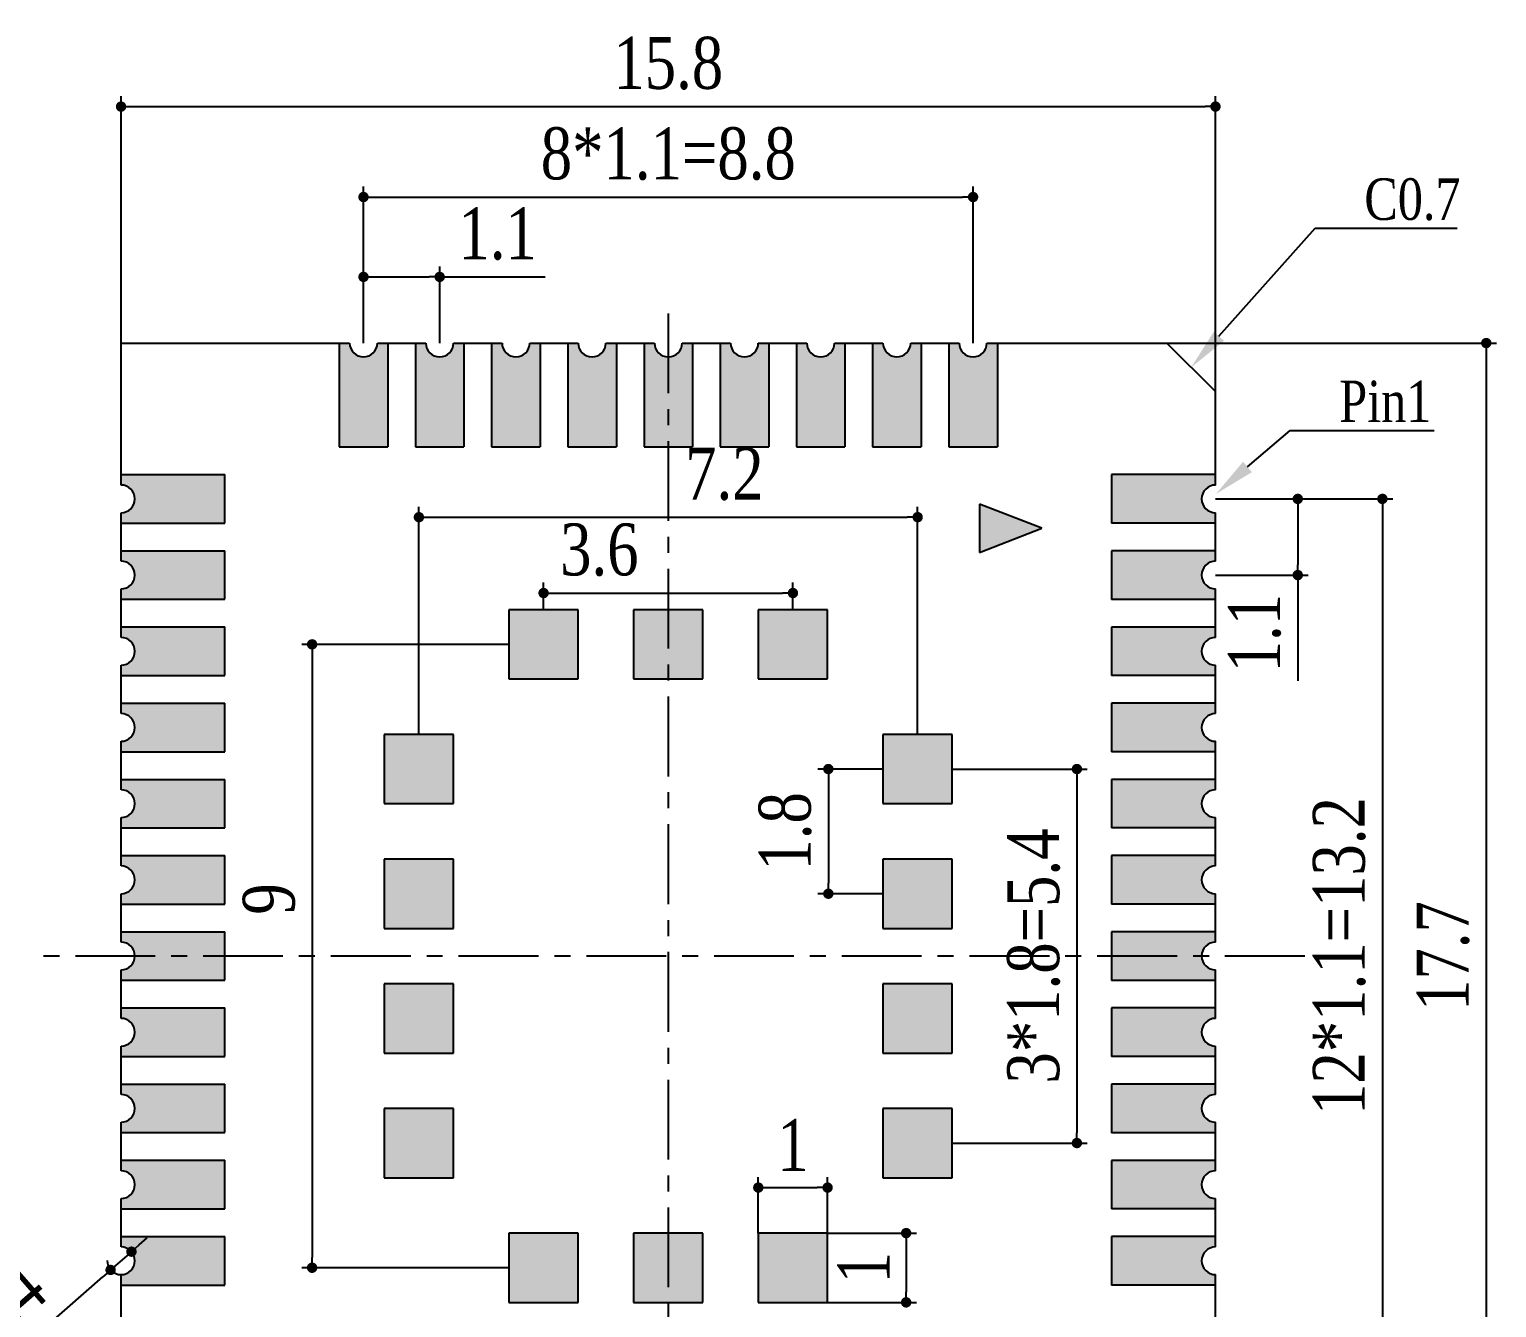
# Model space of a CAD drawing. Header units: millimetres. Extents: x 15104 to 15171.4, y 2481.1 to 2513.7.
# Drawn here: x 15150.17 to 15171.35, y 2495.2 to 2513.65 of the extents above; entities that cross this region are included whole.
import ezdxf
from ezdxf import colors
from ezdxf.entities.mleader import LeaderData, LeaderLine
from ezdxf.math import Vec2, Vec3

# ---------------------------------------------------------------- set-up
doc = ezdxf.new("R2010")
doc.units = ezdxf.units.MM
doc.header["$LTSCALE"] = 30.734
doc.header["$PDMODE"] = 3
doc.header["$PDSIZE"] = 8
doc.linetypes.add('CENTER', pattern=[0.6, 0.375, -0.075, 0.075, -0.075])
doc.layers.get('0').update_dxf_attribs({"linetype": 'CONTINUOUS'})
doc.layers.get('Defpoints').update_dxf_attribs({"linetype": 'CONTINUOUS'})
for name, color, linetype in [('01 实线', 7, 'CONTINUOUS'), ('03 标注', 3, 'CONTINUOUS'), ('04 \\M+2A4E5\\M+2A672', 1, 'CONTINUOUS'), ('05 中心线', 50, 'CENTER')]:
    doc.layers.add(name, color=color, linetype=linetype)
doc.styles.add('Font_1_Times New Roman', font='times.ttf', dxfattribs={"width": 0.8})
doc.dimstyles.new('Dim._2_spot_mini', dxfattribs={"dimscale": 0.3, "dimtxt": 2.5, "dimasz": 0.5, "dimexe": 0.5, "dimexo": 0, "dimgap": 0.8, "dimtad": 1, "dimdec": 3, "dimzin": 9, "dimdsep": 46, "dimtxsty": 'Font_1_Times New Roman', "dimblk": 'DOT', "dimcen": 0.1, "dimclrd": 256, "dimclre": 256, "dimclrt": 256, "dimadec": 0, "dimazin": 0, "dimtp": 0.1, "dimtm": 0.1, "dimtfac": 1, "dimtdec": 3, "dimtmove": 0, "dimatfit": 3, "dimfxl": 0, "dimtolj": 1, "dimlwd": -1, "dimlwe": -1, "dimarcsym": 0})

# ---------------------------------------------------------------- blocks, each defined once
blk = doc.blocks.new('_Dot')
at = {"color": 0, "linetype": 'ByBlock', "lineweight": -2}
blk.add_line((-0.5, 0), (-1, 0), dxfattribs=at)
at = {"color": 0, "linetype": 'ByBlock', "const_width": 0.5}
blk.add_lwpolyline([(-0.25, 0, 1), (0.25, 0, 1)], format="xyb", close=True, dxfattribs=at)
blk = doc.blocks.new('*D90')
at = {"layer": '01 实线', "ltscale": 0.05, "transparency": 16777216}
for p, q in [((15151.491, 2509.124), (15151.491, 2512.688)), ((15167.291, 2508.424), (15167.291, 2512.688)), ((15151.641, 2512.538), (15167.141, 2512.538))]:
    blk.add_line(p, q, dxfattribs=at)
at = {"layer": 'Defpoints', "color": 0, "ltscale": 0.05, "transparency": 16777216}
for p in [(15167.291, 2512.538), (15151.491, 2509.124), (15167.291, 2508.424)]:
    blk.add_point(p, dxfattribs=at)
at = {"layer": '01 实线', "ltscale": 0.05, "transparency": 16777216, "xscale": 0.15, "yscale": 0.15, "zscale": 0.15, "rotation": 180}
blk.add_blockref('_Dot', (15151.491, 2512.538), dxfattribs=at)
at = {"layer": '01 实线', "ltscale": 0.05, "transparency": 16777216, "xscale": 0.15, "yscale": 0.15, "zscale": 0.15}
blk.add_blockref('_Dot', (15167.291, 2512.538), dxfattribs=at)
at = {"layer": '01 实线', "ltscale": 0.05, "transparency": 16777216, "insert": (15159.391, 2513.161), "char_height": 0.75, "attachment_point": 5, "style": 'Font_1_Times New Roman'}
blk.add_mtext('\\A1;15.8', dxfattribs=at)
blk = doc.blocks.new('*D91')
at = {"layer": '01 实线', "ltscale": 0.05, "transparency": 16777216}
for p, q in [((15154.991, 2509.124), (15154.991, 2511.382)), ((15163.791, 2509.124), (15163.791, 2511.382)), ((15155.141, 2511.232), (15163.641, 2511.232))]:
    blk.add_line(p, q, dxfattribs=at)
at = {"layer": 'Defpoints', "color": 0, "ltscale": 0.05, "transparency": 16777216}
for p in [(15163.791, 2511.232), (15154.991, 2509.124), (15163.791, 2509.124)]:
    blk.add_point(p, dxfattribs=at)
at = {"layer": '01 实线', "ltscale": 0.05, "transparency": 16777216, "xscale": 0.15, "yscale": 0.15, "zscale": 0.15, "rotation": 180}
blk.add_blockref('_Dot', (15154.991, 2511.232), dxfattribs=at)
at = {"layer": '01 实线', "ltscale": 0.05, "transparency": 16777216, "xscale": 0.15, "yscale": 0.15, "zscale": 0.15}
blk.add_blockref('_Dot', (15163.791, 2511.232), dxfattribs=at)
at = {"layer": '01 实线', "ltscale": 0.05, "transparency": 16777216, "insert": (15159.391, 2511.854), "char_height": 0.75, "attachment_point": 5, "style": 'Font_1_Times New Roman'}
blk.add_mtext('\\A1;8*1.1=8.8', dxfattribs=at)
blk = doc.blocks.new('*D92')
at = {"layer": '01 实线', "ltscale": 0.05, "transparency": 16777216}
for p, q in [((15154.991, 2509.124), (15154.991, 2510.229)), ((15155.141, 2510.079), (15155.941, 2510.079)), ((15156.091, 2509.124), (15156.091, 2510.229)), ((15156.091, 2510.079), (15157.616, 2510.079))]:
    blk.add_line(p, q, dxfattribs=at)
at = {"layer": 'Defpoints', "color": 0, "ltscale": 0.05, "transparency": 16777216}
for p in [(15156.091, 2510.079), (15154.991, 2509.124), (15156.091, 2509.124)]:
    blk.add_point(p, dxfattribs=at)
at = {"layer": '01 实线', "ltscale": 0.05, "transparency": 16777216, "xscale": 0.15, "yscale": 0.15, "zscale": 0.15, "rotation": 180}
blk.add_blockref('_Dot', (15154.991, 2510.079), dxfattribs=at)
at = {"layer": '01 实线', "ltscale": 0.05, "transparency": 16777216, "xscale": 0.15, "yscale": 0.15, "zscale": 0.15}
blk.add_blockref('_Dot', (15156.091, 2510.079), dxfattribs=at)
at = {"layer": '01 实线', "ltscale": 0.05, "transparency": 16777216, "insert": (15156.928, 2510.701), "char_height": 0.75, "attachment_point": 5, "style": 'Font_1_Times New Roman'}
blk.add_mtext('\\A1;1.1', dxfattribs=at)
blk = doc.blocks.new('*D93')
at = {"layer": '01 实线', "ltscale": 0.05, "transparency": 16777216}
for p, q in [((15166.591, 2509.124), (15171.35, 2509.124)), ((15171.2, 2508.974), (15171.2, 2491.574)), ((15167.291, 2491.424), (15171.35, 2491.424))]:
    blk.add_line(p, q, dxfattribs=at)
at = {"layer": 'Defpoints', "color": 0, "ltscale": 0.05, "transparency": 16777216}
for p in [(15166.591, 2509.124), (15167.291, 2491.424), (15171.2, 2491.424)]:
    blk.add_point(p, dxfattribs=at)
at = {"layer": '01 实线', "ltscale": 0.05, "transparency": 16777216, "xscale": 0.15, "yscale": 0.15, "zscale": 0.15}
for p, rotation in [((15171.2, 2509.124), 90), ((15171.2, 2491.424), 270)]:
    blk.add_blockref('_Dot', p, dxfattribs=dict(at, rotation=rotation))
at = {"layer": '01 实线', "ltscale": 0.05, "transparency": 16777216, "insert": (15170.578, 2500.274), "char_height": 0.75, "attachment_point": 5, "rotation": 90, "style": 'Font_1_Times New Roman'}
blk.add_mtext('\\A1;17.7', dxfattribs=at)
blk = doc.blocks.new('*D94')
at = {"layer": '01 实线', "ltscale": 0.05, "transparency": 16777216}
for p, q in [((15167.291, 2506.874), (15169.851, 2506.874)), ((15169.701, 2506.724), (15169.701, 2493.824)), ((15167.291, 2493.674), (15169.851, 2493.674))]:
    blk.add_line(p, q, dxfattribs=at)
at = {"layer": 'Defpoints', "color": 0, "ltscale": 0.05, "transparency": 16777216}
for p in [(15167.291, 2506.874), (15167.291, 2493.674), (15169.701, 2493.674)]:
    blk.add_point(p, dxfattribs=at)
at = {"layer": '01 实线', "ltscale": 0.05, "transparency": 16777216, "xscale": 0.15, "yscale": 0.15, "zscale": 0.15}
for p, rotation in [((15169.701, 2506.874), 90), ((15169.701, 2493.674), 270)]:
    blk.add_blockref('_Dot', p, dxfattribs=dict(at, rotation=rotation))
at = {"layer": '01 实线', "ltscale": 0.05, "transparency": 16777216, "insert": (15169.079, 2500.274), "char_height": 0.75, "attachment_point": 5, "rotation": 90, "style": 'Font_1_Times New Roman'}
blk.add_mtext('\\A1;12*1.1=13.2', dxfattribs=at)
blk = doc.blocks.new('*D95')
at = {"layer": '01 实线', "ltscale": 0.05, "transparency": 16777216}
for p, q in [((15167.291, 2506.874), (15168.629, 2506.874)), ((15168.479, 2506.724), (15168.479, 2505.924)), ((15167.291, 2505.774), (15168.629, 2505.774)), ((15168.479, 2505.774), (15168.479, 2504.249))]:
    blk.add_line(p, q, dxfattribs=at)
at = {"layer": 'Defpoints', "color": 0, "ltscale": 0.05, "transparency": 16777216}
for p in [(15167.291, 2506.874), (15167.291, 2505.774), (15168.479, 2505.774)]:
    blk.add_point(p, dxfattribs=at)
at = {"layer": '01 实线', "ltscale": 0.05, "transparency": 16777216, "xscale": 0.15, "yscale": 0.15, "zscale": 0.15}
for p, rotation in [((15168.479, 2506.874), 90), ((15168.479, 2505.774), 270)]:
    blk.add_blockref('_Dot', p, dxfattribs=dict(at, rotation=rotation))
at = {"layer": '01 实线', "ltscale": 0.05, "transparency": 16777216, "insert": (15167.857, 2504.936), "char_height": 0.75, "attachment_point": 5, "rotation": 90, "style": 'Font_1_Times New Roman'}
blk.add_mtext('\\A1;1.1', dxfattribs=at)
blk = doc.blocks.new('*D96')
at = {"layer": '01 实线', "ltscale": 0.05, "transparency": 16777216}
for p, q in [((15155.791, 2503.474), (15155.791, 2506.76)), ((15162.991, 2503.474), (15162.991, 2506.76)), ((15155.941, 2506.61), (15162.841, 2506.61))]:
    blk.add_line(p, q, dxfattribs=at)
at = {"layer": 'Defpoints', "color": 0, "ltscale": 0.05, "transparency": 16777216}
for p in [(15162.991, 2506.61), (15155.791, 2503.474), (15162.991, 2503.474)]:
    blk.add_point(p, dxfattribs=at)
at = {"layer": '01 实线', "ltscale": 0.05, "transparency": 16777216, "xscale": 0.15, "yscale": 0.15, "zscale": 0.15, "rotation": 180}
blk.add_blockref('_Dot', (15155.791, 2506.61), dxfattribs=at)
at = {"layer": '01 实线', "ltscale": 0.05, "transparency": 16777216, "xscale": 0.15, "yscale": 0.15, "zscale": 0.15}
blk.add_blockref('_Dot', (15162.991, 2506.61), dxfattribs=at)
at = {"layer": '01 实线', "ltscale": 0.05, "transparency": 16777216, "insert": (15160.201, 2507.232), "char_height": 0.75, "attachment_point": 5, "style": 'Font_1_Times New Roman'}
blk.add_mtext('\\A1;7.2', dxfattribs=at)
blk = doc.blocks.new('*D97')
at = {"layer": '01 实线', "ltscale": 0.05, "transparency": 16777216}
for p, q in [((15157.591, 2505.274), (15157.591, 2505.665)), ((15161.191, 2505.274), (15161.191, 2505.665)), ((15157.741, 2505.515), (15161.041, 2505.515))]:
    blk.add_line(p, q, dxfattribs=at)
at = {"layer": 'Defpoints', "color": 0, "ltscale": 0.05, "transparency": 16777216}
for p in [(15161.191, 2505.515), (15157.591, 2505.274), (15161.191, 2505.274)]:
    blk.add_point(p, dxfattribs=at)
at = {"layer": '01 实线', "ltscale": 0.05, "transparency": 16777216, "xscale": 0.15, "yscale": 0.15, "zscale": 0.15, "rotation": 180}
blk.add_blockref('_Dot', (15157.591, 2505.515), dxfattribs=at)
at = {"layer": '01 实线', "ltscale": 0.05, "transparency": 16777216, "xscale": 0.15, "yscale": 0.15, "zscale": 0.15}
blk.add_blockref('_Dot', (15161.191, 2505.515), dxfattribs=at)
at = {"layer": '01 实线', "ltscale": 0.05, "transparency": 16777216, "insert": (15158.396, 2506.137), "char_height": 0.75, "attachment_point": 5, "style": 'Font_1_Times New Roman'}
blk.add_mtext('\\A1;3.6', dxfattribs=at)
blk = doc.blocks.new('*D98')
at = {"layer": '01 实线', "ltscale": 0.05, "transparency": 16777216}
for p, q in [((15157.091, 2504.774), (15154.099, 2504.774)), ((15154.249, 2504.624), (15154.249, 2495.924)), ((15157.091, 2495.774), (15154.099, 2495.774))]:
    blk.add_line(p, q, dxfattribs=at)
at = {"layer": 'Defpoints', "color": 0, "ltscale": 0.05, "transparency": 16777216}
for p in [(15157.091, 2504.774), (15154.249, 2495.774), (15157.091, 2495.774)]:
    blk.add_point(p, dxfattribs=at)
at = {"layer": '01 实线', "ltscale": 0.05, "transparency": 16777216, "xscale": 0.15, "yscale": 0.15, "zscale": 0.15}
for p, rotation in [((15154.249, 2504.774), 90), ((15154.249, 2495.774), 270)]:
    blk.add_blockref('_Dot', p, dxfattribs=dict(at, rotation=rotation))
at = {"layer": '01 实线', "ltscale": 0.05, "transparency": 16777216, "insert": (15153.627, 2501.098), "char_height": 0.75, "attachment_point": 5, "rotation": 90, "style": 'Font_1_Times New Roman'}
blk.add_mtext('\\A1;9', dxfattribs=at)
blk = doc.blocks.new('*D99')
at = {"layer": '01 实线', "ltscale": 0.05, "transparency": 16777216}
for p, q in [((15163.491, 2502.974), (15165.44, 2502.974)), ((15165.29, 2502.824), (15165.29, 2497.724)), ((15163.491, 2497.574), (15165.44, 2497.574))]:
    blk.add_line(p, q, dxfattribs=at)
at = {"layer": 'Defpoints', "color": 0, "ltscale": 0.05, "transparency": 16777216}
for p in [(15163.491, 2502.974), (15163.491, 2497.574), (15165.29, 2497.574)]:
    blk.add_point(p, dxfattribs=at)
at = {"layer": '01 实线', "ltscale": 0.05, "transparency": 16777216, "xscale": 0.15, "yscale": 0.15, "zscale": 0.15}
for p, rotation in [((15165.29, 2502.974), 90), ((15165.29, 2497.574), 270)]:
    blk.add_blockref('_Dot', p, dxfattribs=dict(at, rotation=rotation))
at = {"layer": '01 实线', "ltscale": 0.05, "transparency": 16777216, "insert": (15164.667, 2500.274), "char_height": 0.75, "attachment_point": 5, "rotation": 90, "style": 'Font_1_Times New Roman'}
blk.add_mtext('\\A1;3*1.8=5.4', dxfattribs=at)
blk = doc.blocks.new('*D100')
at = {"layer": '01 实线', "ltscale": 0.05, "transparency": 16777216}
for p, q in [((15162.491, 2502.974), (15161.552, 2502.974)), ((15161.702, 2502.824), (15161.702, 2501.324)), ((15162.491, 2501.174), (15161.552, 2501.174))]:
    blk.add_line(p, q, dxfattribs=at)
at = {"layer": 'Defpoints', "color": 0, "ltscale": 0.05, "transparency": 16777216}
for p in [(15162.491, 2502.974), (15161.702, 2501.174), (15162.491, 2501.174)]:
    blk.add_point(p, dxfattribs=at)
at = {"layer": '01 实线', "ltscale": 0.05, "transparency": 16777216, "xscale": 0.15, "yscale": 0.15, "zscale": 0.15}
for p, rotation in [((15161.702, 2502.974), 90), ((15161.702, 2501.174), 270)]:
    blk.add_blockref('_Dot', p, dxfattribs=dict(at, rotation=rotation))
at = {"layer": '01 实线', "ltscale": 0.05, "transparency": 16777216, "insert": (15161.08, 2502.074), "char_height": 0.75, "attachment_point": 5, "rotation": 90, "style": 'Font_1_Times New Roman'}
blk.add_mtext('\\A1;1.8', dxfattribs=at)
blk = doc.blocks.new('*D101')
at = {"layer": '01 实线', "ltscale": 0.05, "transparency": 16777216}
for p, q in [((15161.691, 2496.274), (15162.975, 2496.274)), ((15162.825, 2496.124), (15162.825, 2495.424)), ((15161.691, 2495.274), (15162.975, 2495.274))]:
    blk.add_line(p, q, dxfattribs=at)
at = {"layer": 'Defpoints', "color": 0, "ltscale": 0.05, "transparency": 16777216}
for p in [(15161.691, 2496.274), (15161.691, 2495.274), (15162.825, 2495.274)]:
    blk.add_point(p, dxfattribs=at)
at = {"layer": '01 实线', "ltscale": 0.05, "transparency": 16777216, "xscale": 0.15, "yscale": 0.15, "zscale": 0.15}
for p, rotation in [((15162.825, 2496.274), 90), ((15162.825, 2495.274), 270)]:
    blk.add_blockref('_Dot', p, dxfattribs=dict(at, rotation=rotation))
at = {"layer": '01 实线', "ltscale": 0.05, "transparency": 16777216, "insert": (15162.21, 2495.774), "char_height": 0.75, "attachment_point": 5, "rotation": 90, "style": 'Font_1_Times New Roman'}
blk.add_mtext('\\A1;1', dxfattribs=at)
blk = doc.blocks.new('*D102')
at = {"layer": '01 实线', "ltscale": 0.05, "transparency": 16777216}
for p, q in [((15160.691, 2496.274), (15160.691, 2497.081)), ((15160.841, 2496.931), (15161.541, 2496.931)), ((15161.691, 2496.274), (15161.691, 2497.081))]:
    blk.add_line(p, q, dxfattribs=at)
at = {"layer": 'Defpoints', "color": 0, "ltscale": 0.05, "transparency": 16777216}
for p in [(15161.691, 2496.931), (15160.691, 2496.274), (15161.691, 2496.274)]:
    blk.add_point(p, dxfattribs=at)
at = {"layer": '01 实线', "ltscale": 0.05, "transparency": 16777216, "xscale": 0.15, "yscale": 0.15, "zscale": 0.15, "rotation": 180}
blk.add_blockref('_Dot', (15160.691, 2496.931), dxfattribs=at)
at = {"layer": '01 实线', "ltscale": 0.05, "transparency": 16777216, "xscale": 0.15, "yscale": 0.15, "zscale": 0.15}
blk.add_blockref('_Dot', (15161.691, 2496.931), dxfattribs=at)
at = {"layer": '01 实线', "ltscale": 0.05, "transparency": 16777216, "insert": (15161.191, 2497.546), "char_height": 0.75, "attachment_point": 5, "style": 'Font_1_Times New Roman'}
blk.add_mtext('\\A1;1', dxfattribs=at)
blk = doc.blocks.new('*D89')
at = {"layer": '01 实线', "ltscale": 0.05, "transparency": 16777216}
for p, q in [((15151.754, 2496.105), (15151.867, 2496.204)), ((15151.641, 2496.006), (15151.34, 2495.742)), ((15149.176, 2493.845), (15151.228, 2495.643))]:
    blk.add_line(p, q, dxfattribs=at)
blk.add_arc((15151.491, 2495.874), 0.2, 178.2646, 270, dxfattribs=at)
at = {"layer": 'Defpoints', "color": 0, "ltscale": 0.05, "transparency": 16777216}
for p in [(15151.641, 2496.006), (15151.34, 2495.742)]:
    blk.add_point(p, dxfattribs=at)
at = {"layer": '01 实线', "ltscale": 0.05, "transparency": 16777216, "xscale": 0.15, "yscale": 0.15, "zscale": 0.15}
for p, rotation in [((15151.641, 2496.006), 221.2364031301849), ((15151.34, 2495.742), 41.23640313018496)]:
    blk.add_blockref('_Dot', p, dxfattribs=dict(at, rotation=rotation))
at = {"layer": '01 实线', "ltscale": 0.05, "transparency": 16777216, "insert": (15149.574, 2495.033), "char_height": 0.75, "attachment_point": 5, "rotation": 41.2364, "style": 'Font_1_Times New Roman'}
blk.add_mtext('\\A1;∅0.4', dxfattribs=at)

msp = doc.modelspace()

# ---------------------------------------------------------------- hatches: boundary and pattern name
at = {"layer": '03 标注', "ltscale": 0.05}
h = msp.add_hatch(color=0, dxfattribs=at)
h.dxf.hatch_style = 1
h.paths.add_polyline_path([(15155.3418, 2507.6241), (15155.3418, 2509.1241), (15155.1908, 2509.1241, -1), (15154.7908, 2509.1241), (15154.6408, 2509.1241), (15154.6408, 2507.6241)])
h = msp.add_hatch(color=0, dxfattribs=at)
h.dxf.hatch_style = 1
h.paths.add_polyline_path([(15156.4418, 2509.1241), (15156.2908, 2509.1241, -1), (15155.8908, 2509.1241), (15155.7408, 2509.1241), (15155.7408, 2507.6241), (15156.4418, 2507.6241)])
h = msp.add_hatch(color=0, dxfattribs=at)
h.dxf.hatch_style = 1
h.paths.add_polyline_path([(15157.5418, 2509.1241), (15157.3908, 2509.1241, -1), (15156.9908, 2509.1241), (15156.8408, 2509.1241), (15156.8408, 2507.6241), (15157.5418, 2507.6241)])
h = msp.add_hatch(color=0, dxfattribs=at)
h.dxf.hatch_style = 1
h.paths.add_polyline_path([(15158.6418, 2509.1241), (15158.4908, 2509.1241, -1), (15158.0908, 2509.1241), (15157.9408, 2509.1241), (15157.9408, 2507.6241), (15158.6418, 2507.6241)])
h = msp.add_hatch(color=0, dxfattribs=at)
h.dxf.hatch_style = 1
h.paths.add_polyline_path([(15159.7418, 2509.1241), (15159.5908, 2509.1241, -1), (15159.1908, 2509.1241), (15159.0408, 2509.1241), (15159.0408, 2507.6241), (15159.7418, 2507.6241)])
h = msp.add_hatch(color=0, dxfattribs=at)
h.dxf.hatch_style = 1
h.paths.add_polyline_path([(15160.8418, 2509.1241), (15160.6908, 2509.1241, -1), (15160.2908, 2509.1241), (15160.1408, 2509.1241), (15160.1408, 2507.6241), (15160.8418, 2507.6241)])
h = msp.add_hatch(color=0, dxfattribs=at)
h.dxf.hatch_style = 1
h.paths.add_polyline_path([(15161.9418, 2509.1241), (15161.7908, 2509.1241, -1), (15161.3908, 2509.1241), (15161.2408, 2509.1241), (15161.2408, 2507.6241), (15161.9418, 2507.6241)])
h = msp.add_hatch(color=0, dxfattribs=at)
h.dxf.hatch_style = 1
h.paths.add_polyline_path([(15163.0418, 2509.1241), (15162.8908, 2509.1241, -1), (15162.4908, 2509.1241), (15162.3408, 2509.1241), (15162.3408, 2507.6241), (15163.0418, 2507.6241)])
h = msp.add_hatch(color=0, dxfattribs=at)
h.dxf.hatch_style = 1
h.paths.add_polyline_path([(15164.1418, 2509.1241), (15163.9908, 2509.1241, -1), (15163.5908, 2509.1241), (15163.4408, 2509.1241), (15163.4408, 2507.6241), (15164.1418, 2507.6241)])
h = msp.add_hatch(color=0, dxfattribs=at)
h.dxf.hatch_style = 1
h.paths.add_polyline_path([(15152.9908, 2507.2251), (15151.4908, 2507.2251), (15151.4908, 2507.0741, -1), (15151.4908, 2506.6741), (15151.4908, 2506.5241), (15152.9908, 2506.5241)])
h = msp.add_hatch(color=0, dxfattribs=at)
h.dxf.hatch_style = 1
h.paths.add_polyline_path([(15167.2908, 2507.0741), (15167.2908, 2507.2241), (15165.7908, 2507.2241), (15165.7908, 2506.5231), (15167.2908, 2506.5231), (15167.2908, 2506.6741, -1)])
h = msp.add_hatch(color=0, dxfattribs=at)
h.dxf.hatch_style = 1
h.paths.add_polyline_path([(15163.8841, 2506.7991), (15163.8841, 2506.0991), (15164.7841, 2506.4491)])
h = msp.add_hatch(color=0, dxfattribs=at)
h.dxf.hatch_style = 1
h.paths.add_polyline_path([(15152.9908, 2506.1251), (15151.4908, 2506.1251), (15151.4908, 2505.9741, -1), (15151.4908, 2505.5741), (15151.4908, 2505.4241), (15152.9908, 2505.4241)])
h = msp.add_hatch(color=0, dxfattribs=at)
h.dxf.hatch_style = 1
h.paths.add_polyline_path([(15167.2908, 2505.9741), (15167.2908, 2506.1241), (15165.7908, 2506.1241), (15165.7908, 2505.4231), (15167.2908, 2505.4231), (15167.2908, 2505.5741, -1)])
h = msp.add_hatch(color=0, dxfattribs=at)
h.dxf.hatch_style = 1
h.paths.add_polyline_path([(15158.0908, 2504.2741), (15158.0908, 2505.2741), (15157.0908, 2505.2741), (15157.0908, 2504.2741)])
h.paths.add_polyline_path([(15159.8908, 2505.2741), (15158.8908, 2505.2741), (15158.8908, 2504.2741), (15159.8908, 2504.2741)])
h.paths.add_polyline_path([(15161.6908, 2505.2741), (15160.6908, 2505.2741), (15160.6908, 2504.2741), (15161.6908, 2504.2741)])
h.paths.add_polyline_path([(15163.4908, 2503.4741), (15162.4908, 2503.4741), (15162.4908, 2502.4741), (15163.4908, 2502.4741)])
h.paths.add_polyline_path([(15163.4908, 2501.6741), (15162.4908, 2501.6741), (15162.4908, 2500.6741), (15163.4908, 2500.6741)])
h.paths.add_polyline_path([(15163.4908, 2499.8741), (15162.4908, 2499.8741), (15162.4908, 2498.8741), (15163.4908, 2498.8741)])
h.paths.add_polyline_path([(15163.4908, 2498.0741), (15162.4908, 2498.0741), (15162.4908, 2497.0741), (15163.4908, 2497.0741)])
h.paths.add_polyline_path([(15161.6908, 2496.2741), (15160.6908, 2496.2741), (15160.6908, 2495.2741), (15161.6908, 2495.2741)])
h.paths.add_polyline_path([(15158.8908, 2495.2741), (15159.8908, 2495.2741), (15159.8908, 2496.2741), (15158.8908, 2496.2741)])
h.paths.add_polyline_path([(15157.0908, 2495.2741), (15158.0908, 2495.2741), (15158.0908, 2496.2741), (15157.0908, 2496.2741)])
h.paths.add_polyline_path([(15156.2908, 2498.0741), (15155.2908, 2498.0741), (15155.2908, 2497.0741), (15156.2908, 2497.0741)])
h.paths.add_polyline_path([(15155.2908, 2499.8741), (15155.2908, 2498.8741), (15156.2908, 2498.8741), (15156.2908, 2499.8741)])
h.paths.add_polyline_path([(15156.2908, 2500.6741), (15156.2908, 2501.6741), (15155.2908, 2501.6741), (15155.2908, 2500.6741)])
h.paths.add_polyline_path([(15156.2908, 2503.4741), (15155.2908, 2503.4741), (15155.2908, 2502.4741), (15156.2908, 2502.4741)])
h = msp.add_hatch(color=0, dxfattribs=at)
h.dxf.hatch_style = 1
h.paths.add_polyline_path([(15152.9908, 2505.0251), (15151.4908, 2505.0251), (15151.4908, 2504.8741, -1), (15151.4908, 2504.4741), (15151.4908, 2504.3241), (15152.9908, 2504.3241)])
h = msp.add_hatch(color=0, dxfattribs=at)
h.dxf.hatch_style = 1
h.paths.add_polyline_path([(15167.2908, 2504.8741), (15167.2908, 2505.0241), (15165.7908, 2505.0241), (15165.7908, 2504.3231), (15167.2908, 2504.3231), (15167.2908, 2504.4741, -1)])
h = msp.add_hatch(color=0, dxfattribs=at)
h.dxf.hatch_style = 1
h.paths.add_polyline_path([(15152.9908, 2503.9251), (15151.4908, 2503.9251), (15151.4908, 2503.7741, -1), (15151.4908, 2503.3741), (15151.4908, 2503.2241), (15152.9908, 2503.2241)])
h = msp.add_hatch(color=0, dxfattribs=at)
h.dxf.hatch_style = 1
h.paths.add_polyline_path([(15167.2908, 2503.7741), (15167.2908, 2503.9241), (15165.7908, 2503.9241), (15165.7908, 2503.2231), (15167.2908, 2503.2231), (15167.2908, 2503.3741, -1)])
h = msp.add_hatch(color=0, dxfattribs=at)
h.dxf.hatch_style = 1
h.paths.add_polyline_path([(15152.9908, 2502.8251), (15151.4908, 2502.8251), (15151.4908, 2502.6741, -1), (15151.4908, 2502.2741), (15151.4908, 2502.1241), (15152.9908, 2502.1241)])
h = msp.add_hatch(color=0, dxfattribs=at)
h.dxf.hatch_style = 1
h.paths.add_polyline_path([(15167.2908, 2502.6741), (15167.2908, 2502.8241), (15165.7908, 2502.8241), (15165.7908, 2502.1231), (15167.2908, 2502.1231), (15167.2908, 2502.2741, -1)])
h = msp.add_hatch(color=0, dxfattribs=at)
h.dxf.hatch_style = 1
h.paths.add_polyline_path([(15152.9908, 2501.7251), (15151.4908, 2501.7251), (15151.4908, 2501.5741, -1), (15151.4908, 2501.1741), (15151.4908, 2501.0241), (15152.9908, 2501.0241)])
h = msp.add_hatch(color=0, dxfattribs=at)
h.dxf.hatch_style = 1
h.paths.add_polyline_path([(15167.2908, 2501.5741), (15167.2908, 2501.7241), (15165.7908, 2501.7241), (15165.7908, 2501.0231), (15167.2908, 2501.0231), (15167.2908, 2501.1741, -1)])
h = msp.add_hatch(color=0, dxfattribs=at)
h.dxf.hatch_style = 1
h.paths.add_polyline_path([(15152.9908, 2500.6251), (15151.4908, 2500.6251), (15151.4908, 2500.4741, -1), (15151.4908, 2500.0741), (15151.4908, 2499.9241), (15152.9908, 2499.9241)])
h = msp.add_hatch(color=0, dxfattribs=at)
h.dxf.hatch_style = 1
h.paths.add_polyline_path([(15167.2908, 2500.4741), (15167.2908, 2500.6241), (15165.7908, 2500.6241), (15165.7908, 2499.9231), (15167.2908, 2499.9231), (15167.2908, 2500.0741, -1)])
h = msp.add_hatch(color=0, dxfattribs=at)
h.dxf.hatch_style = 1
h.paths.add_polyline_path([(15152.9908, 2499.5251), (15151.4908, 2499.5251), (15151.4908, 2499.3741, -1), (15151.4908, 2498.9741), (15151.4908, 2498.8241), (15152.9908, 2498.8241)])
h = msp.add_hatch(color=0, dxfattribs=at)
h.dxf.hatch_style = 1
h.paths.add_polyline_path([(15167.2908, 2499.3741), (15167.2908, 2499.5241), (15165.7908, 2499.5241), (15165.7908, 2498.8231), (15167.2908, 2498.8231), (15167.2908, 2498.9741, -1)])
h = msp.add_hatch(color=0, dxfattribs=at)
h.dxf.hatch_style = 1
h.paths.add_polyline_path([(15152.9908, 2498.4251), (15151.4908, 2498.4251), (15151.4908, 2498.2741, -1), (15151.4908, 2497.8741), (15151.4908, 2497.7241), (15152.9908, 2497.7241)])
h = msp.add_hatch(color=0, dxfattribs=at)
h.dxf.hatch_style = 1
h.paths.add_polyline_path([(15167.2908, 2498.2741), (15167.2908, 2498.4241), (15165.7908, 2498.4241), (15165.7908, 2497.7231), (15167.2908, 2497.7231), (15167.2908, 2497.8741, -1)])
h = msp.add_hatch(color=0, dxfattribs=at)
h.dxf.hatch_style = 1
h.paths.add_polyline_path([(15152.9908, 2497.3251), (15151.4908, 2497.3251), (15151.4908, 2497.1741, -1), (15151.4908, 2496.7741), (15151.4908, 2496.6241), (15152.9908, 2496.6241)])
h = msp.add_hatch(color=0, dxfattribs=at)
h.dxf.hatch_style = 1
h.paths.add_polyline_path([(15167.2908, 2497.1741), (15167.2908, 2497.3241), (15165.7908, 2497.3241), (15165.7908, 2496.6231), (15167.2908, 2496.6231), (15167.2908, 2496.7741, -1)])
h = msp.add_hatch(color=0, dxfattribs=at)
h.dxf.hatch_style = 1
h.paths.add_polyline_path([(15152.9908, 2496.2251), (15151.4908, 2496.2251), (15151.4908, 2496.0741, -1), (15151.4908, 2495.6741), (15151.4908, 2495.5241), (15152.9908, 2495.5241)])
h = msp.add_hatch(color=0, dxfattribs=at)
h.dxf.hatch_style = 1
h.paths.add_polyline_path([(15167.2908, 2496.0741), (15167.2908, 2496.2241), (15165.7908, 2496.2241), (15165.7908, 2495.5231), (15167.2908, 2495.5231), (15167.2908, 2495.6741, -1)])

# ---------------------------------------------------------------- linework, layer by layer
at = {"color": 7, "linetype": 'Continuous'}
for p, q in [((15151.4908, 2507.0741), (15151.4908, 2509.1241)), ((15151.4908, 2509.1241), (15154.7908, 2509.1241)), ((15154.6408, 2509.1241), (15154.6408, 2507.6241)), ((15155.1908, 2509.1241), (15155.8908, 2509.1241)), ((15155.3418, 2509.1241), (15155.3418, 2507.6241)), ((15155.7408, 2509.1241), (15155.7408, 2507.6241)), ((15156.2908, 2509.1241), (15156.9908, 2509.1241)), ((15156.4418, 2509.1241), (15156.4418, 2507.6241)), ((15156.8408, 2509.1241), (15156.8408, 2507.6241)), ((15157.3908, 2509.1241), (15158.0908, 2509.1241)), ((15157.5418, 2509.1241), (15157.5418, 2507.6241)), ((15157.9408, 2509.1241), (15157.9408, 2507.6241)), ((15158.4908, 2509.1241), (15159.1908, 2509.1241)), ((15158.6418, 2509.1241), (15158.6418, 2507.6241)), ((15159.0408, 2509.1241), (15159.0408, 2507.6241)), ((15159.5908, 2509.1241), (15160.2908, 2509.1241)), ((15159.7418, 2509.1241), (15159.7418, 2507.6241)), ((15160.1408, 2509.1241), (15160.1408, 2507.6241)), ((15160.6908, 2509.1241), (15161.3908, 2509.1241)), ((15160.8418, 2509.1241), (15160.8418, 2507.6241)), ((15161.2408, 2509.1241), (15161.2408, 2507.6241)), ((15161.7908, 2509.1241), (15162.4908, 2509.1241)), ((15161.9418, 2509.1241), (15161.9418, 2507.6241)), ((15162.3408, 2509.1241), (15162.3408, 2507.6241)), ((15162.8908, 2509.1241), (15163.5908, 2509.1241)), ((15163.0418, 2509.1241), (15163.0418, 2507.6241)), ((15163.4408, 2509.1241), (15163.4408, 2507.6241)), ((15163.9908, 2509.1241), (15166.5908, 2509.1241)), ((15164.1418, 2509.1241), (15164.1418, 2507.6241)), ((15167.2908, 2508.4241), (15166.5908, 2509.1241)), ((15167.2908, 2507.0741), (15167.2908, 2508.4241)), ((15154.6408, 2507.6241), (15155.3418, 2507.6241)), ((15155.7408, 2507.6241), (15156.4418, 2507.6241)), ((15156.8408, 2507.6241), (15157.5418, 2507.6241)), ((15157.9408, 2507.6241), (15158.6418, 2507.6241)), ((15159.0408, 2507.6241), (15159.7418, 2507.6241)), ((15160.1408, 2507.6241), (15160.8418, 2507.6241)), ((15161.2408, 2507.6241), (15161.9418, 2507.6241)), ((15162.3408, 2507.6241), (15163.0418, 2507.6241)), ((15163.4408, 2507.6241), (15164.1418, 2507.6241)), ((15151.4908, 2507.2251), (15152.9908, 2507.2251)), ((15152.9908, 2506.5241), (15152.9908, 2507.2251)), ((15165.7908, 2507.2241), (15165.7908, 2506.5231)), ((15167.2908, 2507.2241), (15165.7908, 2507.2241)), ((15151.4908, 2505.9741), (15151.4908, 2506.6741)), ((15163.8841, 2506.7991), (15163.8841, 2506.0991)), ((15164.7841, 2506.4491), (15163.8841, 2506.7991)), ((15167.2908, 2505.9741), (15167.2908, 2506.6741)), ((15151.4908, 2506.5241), (15152.9908, 2506.5241)), ((15163.8841, 2506.0991), (15164.7841, 2506.4491)), ((15167.2908, 2506.5231), (15165.7908, 2506.5231)), ((15151.4908, 2506.1251), (15152.9908, 2506.1251)), ((15152.9908, 2505.4241), (15152.9908, 2506.1251)), ((15165.7908, 2506.1241), (15165.7908, 2505.4231)), ((15167.2908, 2506.1241), (15165.7908, 2506.1241)), ((15151.4908, 2504.8741), (15151.4908, 2505.5741)), ((15151.4908, 2505.4241), (15152.9908, 2505.4241)), ((15167.2908, 2505.4231), (15165.7908, 2505.4231)), ((15167.2908, 2504.8741), (15167.2908, 2505.5741)), ((15157.0908, 2505.2741), (15157.0908, 2504.2741)), ((15158.0908, 2505.2741), (15157.0908, 2505.2741)), ((15158.0908, 2504.2741), (15158.0908, 2505.2741)), ((15158.8908, 2505.2741), (15158.8908, 2504.2741)), ((15159.8908, 2505.2741), (15158.8908, 2505.2741)), ((15159.8908, 2504.2741), (15159.8908, 2505.2741)), ((15160.6908, 2505.2741), (15160.6908, 2504.2741)), ((15161.6908, 2505.2741), (15160.6908, 2505.2741)), ((15161.6908, 2504.2741), (15161.6908, 2505.2741)), ((15151.4908, 2505.0251), (15152.9908, 2505.0251)), ((15152.9908, 2504.3241), (15152.9908, 2505.0251)), ((15167.2908, 2505.0241), (15165.7908, 2505.0241)), ((15165.7908, 2505.0241), (15165.7908, 2504.3231)), ((15151.4908, 2503.7741), (15151.4908, 2504.4741)), ((15151.4908, 2504.3241), (15152.9908, 2504.3241)), ((15167.2908, 2504.3231), (15165.7908, 2504.3231)), ((15167.2908, 2503.7741), (15167.2908, 2504.4741)), ((15157.0908, 2504.2741), (15158.0908, 2504.2741)), ((15158.8908, 2504.2741), (15159.8908, 2504.2741)), ((15160.6908, 2504.2741), (15161.6908, 2504.2741)), ((15151.4908, 2503.9251), (15152.9908, 2503.9251)), ((15152.9908, 2503.2241), (15152.9908, 2503.9251)), ((15167.2908, 2503.9241), (15165.7908, 2503.9241)), ((15165.7908, 2503.9241), (15165.7908, 2503.2231)), ((15155.2908, 2503.4741), (15155.2908, 2502.4741)), ((15156.2908, 2503.4741), (15155.2908, 2503.4741)), ((15156.2908, 2502.4741), (15156.2908, 2503.4741)), ((15162.4908, 2503.4741), (15162.4908, 2502.4741)), ((15163.4908, 2503.4741), (15162.4908, 2503.4741)), ((15163.4908, 2502.4741), (15163.4908, 2503.4741)), ((15151.4908, 2502.6741), (15151.4908, 2503.3741)), ((15167.2908, 2502.6741), (15167.2908, 2503.3741)), ((15151.4908, 2503.2241), (15152.9908, 2503.2241)), ((15167.2908, 2503.2231), (15165.7908, 2503.2231)), ((15151.4908, 2502.8251), (15152.9908, 2502.8251)), ((15152.9908, 2502.1241), (15152.9908, 2502.8251)), ((15167.2908, 2502.8241), (15165.7908, 2502.8241)), ((15165.7908, 2502.8241), (15165.7908, 2502.1231)), ((15155.2908, 2502.4741), (15156.2908, 2502.4741)), ((15162.4908, 2502.4741), (15163.4908, 2502.4741)), ((15151.4908, 2501.5741), (15151.4908, 2502.2741)), ((15167.2908, 2501.5741), (15167.2908, 2502.2741)), ((15151.4908, 2502.1241), (15152.9908, 2502.1241)), ((15167.2908, 2502.1231), (15165.7908, 2502.1231)), ((15151.4908, 2501.7251), (15152.9908, 2501.7251)), ((15152.9908, 2501.0241), (15152.9908, 2501.7251)), ((15155.2908, 2501.6741), (15155.2908, 2500.6741)), ((15156.2908, 2501.6741), (15155.2908, 2501.6741)), ((15156.2908, 2500.6741), (15156.2908, 2501.6741)), ((15163.4908, 2501.6741), (15162.4908, 2501.6741)), ((15162.4908, 2501.6741), (15162.4908, 2500.6741)), ((15163.4908, 2500.6741), (15163.4908, 2501.6741)), ((15167.2908, 2501.7241), (15165.7908, 2501.7241)), ((15165.7908, 2501.7241), (15165.7908, 2501.0231)), ((15151.4908, 2500.4741), (15151.4908, 2501.1741)), ((15167.2908, 2500.4741), (15167.2908, 2501.1741)), ((15151.4908, 2501.0241), (15152.9908, 2501.0241)), ((15167.2908, 2501.0231), (15165.7908, 2501.0231)), ((15151.4908, 2500.6251), (15152.9908, 2500.6251)), ((15152.9908, 2499.9241), (15152.9908, 2500.6251)), ((15155.2908, 2500.6741), (15156.2908, 2500.6741)), ((15162.4908, 2500.6741), (15163.4908, 2500.6741)), ((15167.2908, 2500.6241), (15165.7908, 2500.6241)), ((15165.7908, 2500.6241), (15165.7908, 2499.9231)), ((15151.4908, 2499.3741), (15151.4908, 2500.0741)), ((15167.2908, 2499.3741), (15167.2908, 2500.0741)), ((15151.4908, 2499.9241), (15152.9908, 2499.9241)), ((15155.2908, 2499.8741), (15155.2908, 2498.8741)), ((15156.2908, 2499.8741), (15155.2908, 2499.8741)), ((15156.2908, 2498.8741), (15156.2908, 2499.8741)), ((15163.4908, 2499.8741), (15162.4908, 2499.8741)), ((15162.4908, 2499.8741), (15162.4908, 2498.8741)), ((15163.4908, 2498.8741), (15163.4908, 2499.8741)), ((15167.2908, 2499.9231), (15165.7908, 2499.9231)), ((15151.4908, 2499.5251), (15152.9908, 2499.5251)), ((15152.9908, 2498.8241), (15152.9908, 2499.5251)), ((15167.2908, 2499.5241), (15165.7908, 2499.5241)), ((15165.7908, 2499.5241), (15165.7908, 2498.8231)), ((15151.4908, 2498.2741), (15151.4908, 2498.9741)), ((15151.4908, 2498.8241), (15152.9908, 2498.8241)), ((15155.2908, 2498.8741), (15156.2908, 2498.8741)), ((15162.4908, 2498.8741), (15163.4908, 2498.8741)), ((15167.2908, 2498.8231), (15165.7908, 2498.8231)), ((15167.2908, 2498.2741), (15167.2908, 2498.9741)), ((15151.4908, 2498.4251), (15152.9908, 2498.4251)), ((15152.9908, 2497.7241), (15152.9908, 2498.4251)), ((15167.2908, 2498.4241), (15165.7908, 2498.4241)), ((15165.7908, 2498.4241), (15165.7908, 2497.7231)), ((15155.2908, 2498.0741), (15155.2908, 2497.0741)), ((15156.2908, 2498.0741), (15155.2908, 2498.0741)), ((15156.2908, 2497.0741), (15156.2908, 2498.0741)), ((15163.4908, 2498.0741), (15162.4908, 2498.0741)), ((15162.4908, 2498.0741), (15162.4908, 2497.0741)), ((15163.4908, 2497.0741), (15163.4908, 2498.0741)), ((15151.4908, 2497.1741), (15151.4908, 2497.8741)), ((15167.2908, 2497.1741), (15167.2908, 2497.8741)), ((15151.4908, 2497.7241), (15152.9908, 2497.7241)), ((15167.2908, 2497.7231), (15165.7908, 2497.7231)), ((15151.4908, 2497.3251), (15152.9908, 2497.3251)), ((15152.9908, 2496.6241), (15152.9908, 2497.3251)), ((15167.2908, 2497.3241), (15165.7908, 2497.3241)), ((15165.7908, 2497.3241), (15165.7908, 2496.6231)), ((15155.2908, 2497.0741), (15156.2908, 2497.0741)), ((15162.4908, 2497.0741), (15163.4908, 2497.0741)), ((15151.4908, 2496.0741), (15151.4908, 2496.7741)), ((15167.2908, 2496.0741), (15167.2908, 2496.7741)), ((15151.4908, 2496.6241), (15152.9908, 2496.6241)), ((15167.2908, 2496.6231), (15165.7908, 2496.6231)), ((15158.0908, 2496.2741), (15157.0908, 2496.2741)), ((15157.0908, 2496.2741), (15157.0908, 2495.2741)), ((15158.0908, 2495.2741), (15158.0908, 2496.2741)), ((15159.8908, 2496.2741), (15158.8908, 2496.2741)), ((15158.8908, 2496.2741), (15158.8908, 2495.2741)), ((15159.8908, 2495.2741), (15159.8908, 2496.2741)), ((15161.6908, 2496.2741), (15160.6908, 2496.2741)), ((15160.6908, 2496.2741), (15160.6908, 2495.2741)), ((15161.6908, 2495.2741), (15161.6908, 2496.2741)), ((15151.4908, 2496.2251), (15152.9908, 2496.2251)), ((15152.9908, 2495.5241), (15152.9908, 2496.2251)), ((15167.2908, 2496.2241), (15165.7908, 2496.2241)), ((15165.7908, 2496.2241), (15165.7908, 2495.5231)), ((15151.4908, 2494.9741), (15151.4908, 2495.6741)), ((15167.2908, 2494.9741), (15167.2908, 2495.6741)), ((15151.4908, 2495.5241), (15152.9908, 2495.5241)), ((15167.2908, 2495.5231), (15165.7908, 2495.5231)), ((15157.0908, 2495.2741), (15158.0908, 2495.2741)), ((15158.8908, 2495.2741), (15159.8908, 2495.2741)), ((15160.6908, 2495.2741), (15161.6908, 2495.2741))]:
    msp.add_line(p, q, dxfattribs=at)
for centre, start, end in [((15154.9908, 2509.1241), 180, 0), ((15156.0908, 2509.1241), 180, 0), ((15157.1908, 2509.1241), 180, 0), ((15158.2908, 2509.1241), 180, 0), ((15159.3908, 2509.1241), 180, 0), ((15160.4908, 2509.1241), 180, 0), ((15161.5908, 2509.1241), 180, 0), ((15162.6908, 2509.1241), 180, 0), ((15163.7908, 2509.1241), 180, 0), ((15151.4908, 2506.8741), 270, 90), ((15167.2908, 2506.8741), 90, 270), ((15151.4908, 2505.7741), 270, 90), ((15167.2908, 2505.7741), 90, 270), ((15151.4908, 2504.6741), 270, 90), ((15167.2908, 2504.6741), 90, 270), ((15151.4908, 2503.5741), 270, 90), ((15167.2908, 2503.5741), 90, 270), ((15151.4908, 2502.4741), 270, 90), ((15167.2908, 2502.4741), 90, 270), ((15151.4908, 2501.3741), 270, 90), ((15167.2908, 2501.3741), 90, 270), ((15151.4908, 2500.2741), 270, 90), ((15167.2908, 2500.2741), 90, 270), ((15151.4908, 2499.1741), 270, 90), ((15167.2908, 2499.1741), 90, 270), ((15151.4908, 2498.0741), 270, 90), ((15167.2908, 2498.0741), 90, 270), ((15151.4908, 2496.9741), 270, 90), ((15167.2908, 2496.9741), 90, 270), ((15151.4908, 2495.8741), 270, 90), ((15167.2908, 2495.8741), 90, 270)]:
    msp.add_arc(centre, 0.2, start, end, dxfattribs=at)
at = {"layer": '05 中心线', "ltscale": 0.1}
for p, q in [((15159.3908, 2509.5528), (15159.3908, 2490.9954)), ((15168.5807, 2500.2741), (15150.2008, 2500.2741))]:
    msp.add_line(p, q, dxfattribs=at)

# ---------------------------------------------------------------- dimensions: what is measured, and where the dimension line sits
at = {"layer": '01 实线', "ltscale": 0.05}
for base, p1, p2, picture, middle in [((15167.2908, 2512.5384), (15151.4908, 2509.1241), (15167.2908, 2508.4241), '*D90', (15159.3908, 2513.161)), ((15156.0908, 2510.0789), (15154.9908, 2509.1241), (15156.0908, 2509.1241), '*D92', (15156.9285, 2510.7014)), ((15161.6908, 2496.9308), (15160.6908, 2496.2741), (15161.6908, 2496.2741), '*D102', (15161.1908, 2497.5458))]:
    dim = msp.add_linear_dim(base=base, p1=p1, p2=p2, dimstyle='Dim._2_spot_mini', dxfattribs=at)
    dim.commit()
    dim.dimension.update_dxf_attribs({"geometry": picture, "text_midpoint": middle})
dim = msp.add_linear_dim(base=(15163.7908, 2511.2315), p1=(15154.9908, 2509.1241), p2=(15163.7908, 2509.1241), text='8*1.1=<>', dimstyle='Dim._2_spot_mini', dxfattribs=at)
dim.commit()
dim.dimension.update_dxf_attribs({"geometry": '*D91', "text_midpoint": (15159.3908, 2511.8541)})
for base, p1, p2, picture, middle in [((15171.2002, 2491.4241), (15166.5908, 2509.1241), (15167.2908, 2491.4241), '*D93', (15170.5776, 2500.2741)), ((15168.4794, 2505.7741), (15167.2908, 2506.8741), (15167.2908, 2505.7741), '*D95', (15167.8569, 2504.9364)), ((15161.7022, 2501.1741), (15162.4908, 2502.9741), (15162.4908, 2501.1741), '*D100', (15161.0796, 2502.0741)), ((15162.8254, 2495.2741), (15161.6908, 2496.2741), (15161.6908, 2495.2741), '*D101', (15162.2104, 2495.7741))]:
    dim = msp.add_linear_dim(base=base, p1=p1, p2=p2, angle=90, dimstyle='Dim._2_spot_mini', dxfattribs=at)
    dim.commit()
    dim.dimension.update_dxf_attribs({"geometry": picture, "text_midpoint": middle})
for base, p1, p2, picture, middle in [((15162.9908, 2506.6098), (15155.7908, 2503.4741), (15162.9908, 2503.4741), '*D96', (15160.2009, 2506.6098)), ((15161.1908, 2505.5146), (15157.5908, 2505.2741), (15161.1908, 2505.2741), '*D97', (15158.3964, 2505.5146))]:
    dim = msp.add_linear_dim(base=base, p1=p1, p2=p2, dimstyle='Dim._2_spot_mini', dxfattribs=at)
    dim.commit()
    dim.dimension.update_dxf_attribs({"geometry": picture, "text_midpoint": middle, "dimtype": 160})
for base, p1, p2, text, picture, middle in [((15169.7014, 2493.6741), (15167.2908, 2506.8741), (15167.2908, 2493.6741), '12*1.1=<>', '*D94', (15169.0788, 2500.2741)), ((15165.2896, 2497.5741), (15163.4908, 2502.9741), (15163.4908, 2497.5741), '3*1.8=<>', '*D99', (15164.667, 2500.2741))]:
    dim = msp.add_linear_dim(base=base, p1=p1, p2=p2, angle=90, text=text, dimstyle='Dim._2_spot_mini', dxfattribs=at)
    dim.commit()
    dim.dimension.update_dxf_attribs({"geometry": picture, "text_midpoint": middle})
dim = msp.add_linear_dim(base=(15154.2492, 2495.7741), p1=(15157.0908, 2504.7741), p2=(15157.0908, 2495.7741), angle=90, dimstyle='Dim._2_spot_mini', dxfattribs=at)
dim.commit()
dim.dimension.update_dxf_attribs({"geometry": '*D98', "text_midpoint": (15154.2492, 2501.0981), "dimtype": 160})
dim = msp.add_diameter_dim_2p(p1=(15151.6412, 2496.0059), p2=(15151.3404, 2495.7423), dimstyle='Dim._2_spot_mini', dxfattribs=at)
dim.commit()
dim.dimension.update_dxf_attribs({"geometry": '*D89', "text_midpoint": (15149.9901, 2494.5587), "dimtype": 163})

# ---------------------------------------------------------------- leaders
ml = msp.add_multileader_mtext('Standard', dxfattribs=at)
ml.set_content('C0.7', color=256, style='Font_1_Times New Roman')
ml.set_leader_properties(color=256, linetype='ByLayer', lineweight=-1)
ml.build(insert=Vec2(0, 0))
ml.multileader.update_dxf_attribs({"text_left_attachment_type": 6, "text_right_attachment_type": 6, "dogleg_length": 0.36, "arrow_head_size": 0.6, "scale": 0.3})
ctx = ml.context
ctx.base_point, ctx.scale, ctx.char_height, ctx.arrow_head_size, ctx.landing_gap_size, ctx.plane_origin = Vec3(15168.8395, 2510.7823), 0.3, 0.6, 0.6, 0.6, Vec3(15166.9408, 2508.7741)
ctx.left_attachment, ctx.right_attachment = 6, 6
notes = []
notes.append((ctx, [(0, (1, 1, 0), (15168.7315, 2510.7823), (1, 0), 0.108, [(0, [(15166.9408, 2508.7741)], 0, [])])]))
ctx.mtext.insert, ctx.mtext.flow_direction = Vec3(15169.4395, 2511.5023), 5
at = {"layer": '04 \\M+2A4E5\\M+2A672', "ltscale": 0.05}
ml = msp.add_multileader_mtext('Standard', dxfattribs=at)
ml.set_content('Pin1', color=256, style='Font_1_Times New Roman')
ml.set_leader_properties(color=256, linetype='ByLayer', lineweight=-1)
ml.build(insert=Vec2(0, 0))
ml.multileader.update_dxf_attribs({"text_left_attachment_type": 6, "text_right_attachment_type": 6, "dogleg_length": 0.36, "arrow_head_size": 0.6, "scale": 0.3})
ctx = ml.context
ctx.base_point, ctx.scale, ctx.char_height, ctx.arrow_head_size, ctx.landing_gap_size, ctx.plane_origin = Vec3(15168.4783, 2507.8623), 0.3, 0.6, 0.6, 0.6, Vec3(15166.4807, 2506.7809)
ctx.left_attachment, ctx.right_attachment = 6, 6
notes.append((ctx, [(1, (1, 1, 0), (15168.3703, 2507.8623), (1, 0), 0.108, [(0, [(15167.2968, 2506.9452)], 0, [])])]))
ctx.mtext.insert, ctx.mtext.flow_direction = Vec3(15169.0783, 2508.5823), 5
for ctx, leaders in notes:
    for number, flags, end, landing, length, lines in leaders:
        leader = LeaderData()
        leader.index, (leader.has_last_leader_line, leader.has_dogleg_vector, leader.attachment_direction) = number, flags
        leader.last_leader_point, leader.dogleg_vector, leader.dogleg_length = Vec3(end), Vec3(landing), length
        for number, points, colour, breaks in lines:
            line = LeaderLine()
            line.index, line.vertices, line.color, line.breaks = number, Vec3.list(points), colors.encode_raw_color(colour), breaks
            leader.lines.append(line)
        ctx.leaders.append(leader)

doc.saveas('drawing.dxf')
